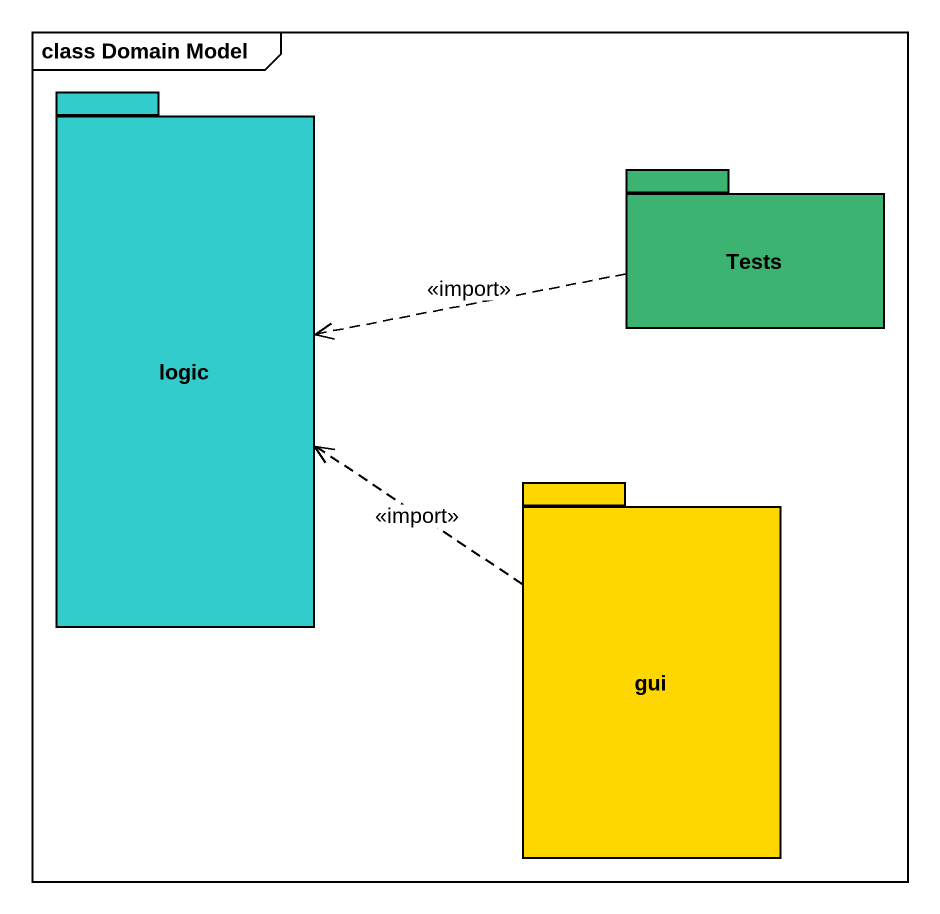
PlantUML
@startuml
mainframe class Domain Model
package logic #33CCCC {
}
package Tests #3CB371 {
}
package gui #FFD700 {
}
Tests .left.> logic : <<import>>
gui .up.> logic : <<import>>
@enduml
